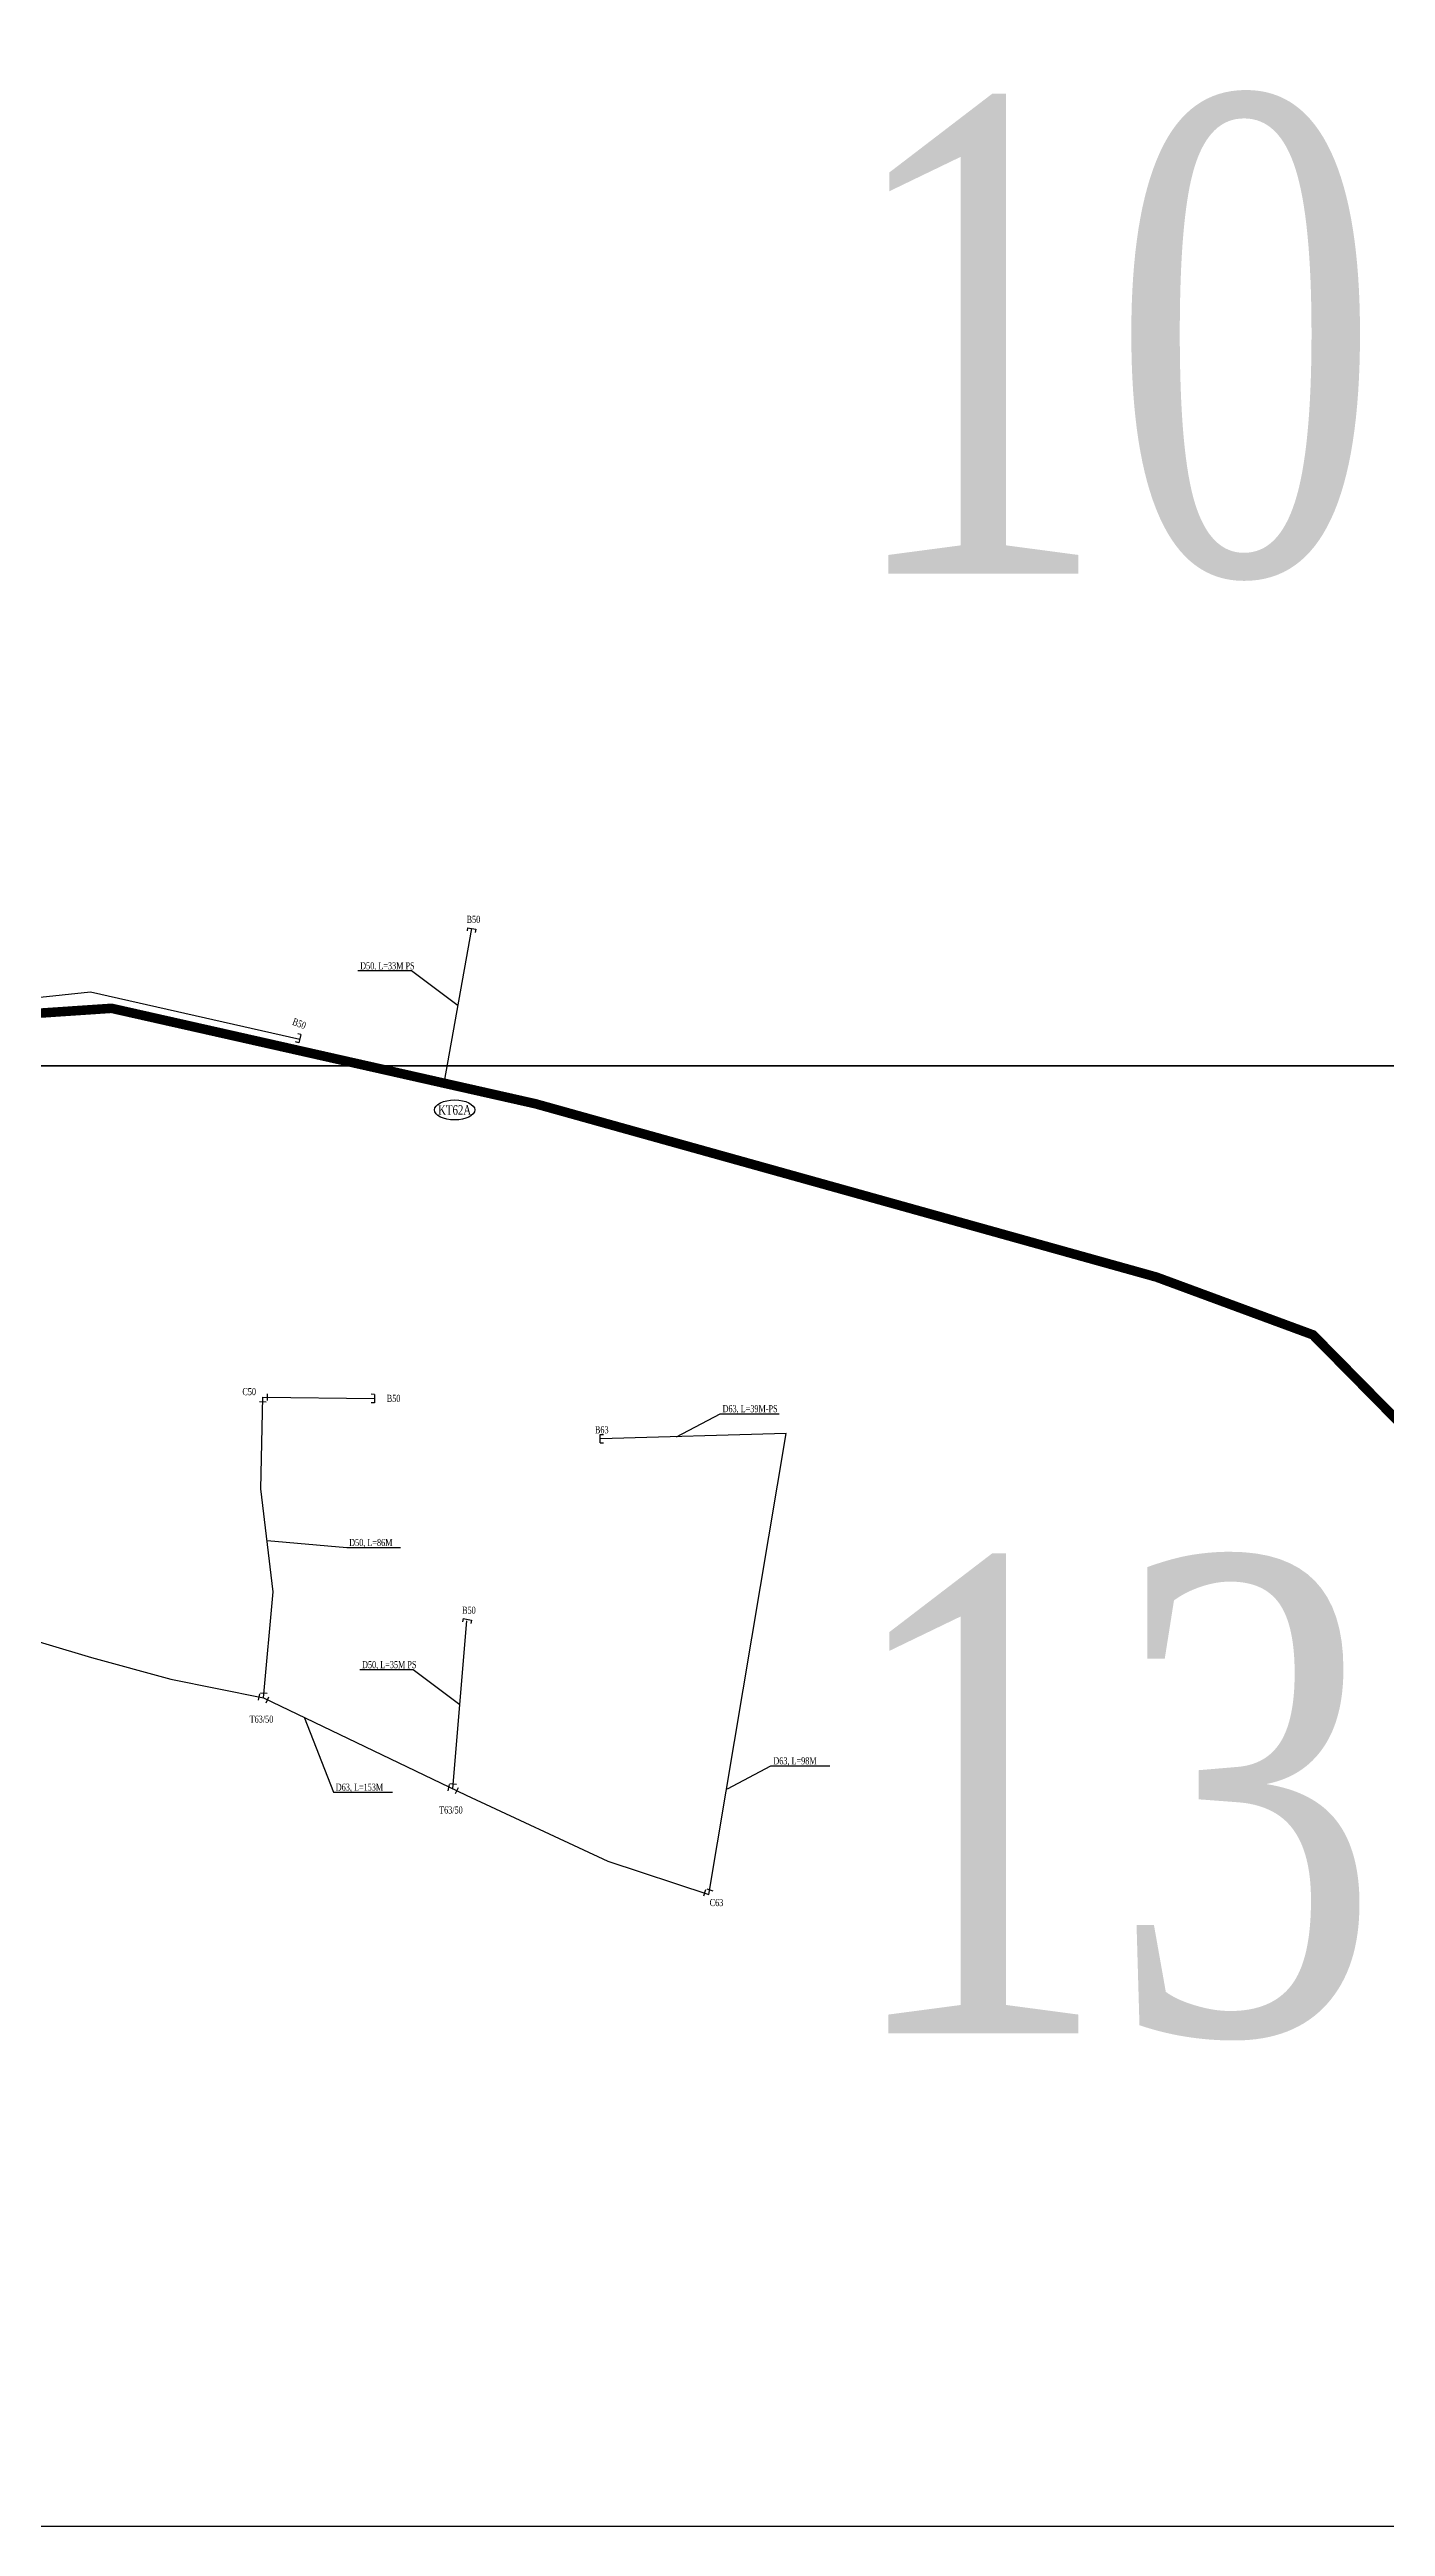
# Model space of a CAD drawing. Extents: x 549410 to 552487, y 2340860 to 2344743.
# Drawn here: x 551286 to 551566, y 2343104 to 2343624 of the extents above; entities that cross this region are included whole.
import ezdxf
from ezdxf.enums import TextEntityAlignment as Align

# ---------------------------------------------------------------- set-up
doc = ezdxf.new("R2010")
doc.units = 0
doc.header["$MEASUREMENT"] = 0
doc.linetypes.add('DASHED', pattern=[0.75, 0.5, -0.25])
for name, color, linetype in [('160', 5, 'DASHED'), ('50', 2, 'Continuous'), ('63', 1, 'Continuous'), ('ten dai khoi thuy', 210, 'Continuous'), ('Text D-L', 7, 'Continuous'), ('Text phu kien', 2, 'Continuous')]:
    doc.layers.add(name, color=color, linetype=linetype)
doc.styles.add('style1', font='VHTIME.TTF', dxfattribs={"width": 0.75})
doc.styles.add('Text', font='vntimeh.shx', dxfattribs={"width": 0.75, "bigfont": 'vn.shx'})
doc.styles.add('TextNode', font='vntimeh1.shx', dxfattribs={"width": 0.7, "bigfont": 'vn.shx'})

# ---------------------------------------------------------------- blocks, each defined once
blk = doc.blocks.new('pt')
at = {"color": 3, "linetype": 'Continuous'}
blk.add_line((0.96, -0.69), (0.96, 0.69), dxfattribs=at)
blk = doc.blocks.new('bit')
at = {"color": 3, "linetype": 'Continuous'}
for points in [[(-0.3, -0.88), (-0.3, 0.88)], [(-0.3, 0.88), (0.39, 0.88)], [(-0.3, -0.88), (0.39, -0.88)]]:
    blk.add_lwpolyline(points, dxfattribs=at)

msp = doc.modelspace()

# ---------------------------------------------------------------- linework, layer by layer
at = {"layer": '160', "ltscale": 10, "const_width": 2}
msp.add_lwpolyline([(550750.53, 2343554.26), (550813.18, 2343522.47), (550870.21, 2343499.62), (550924.94, 2343479.54), (550978.82, 2343449.85), (550993.6, 2343442.83), (551015.71, 2343436.81), (551040.48, 2343433.27), (551063.59, 2343431.5), (551101.23, 2343429.92), (551185.6, 2343423.61), (551236.26, 2343418.28), (551298.61, 2343422.47), (551387.64, 2343402.42), (551517.97, 2343366.04), (551550.82, 2343353.91), (551572.38, 2343332.04)], dxfattribs=at)
at = {"layer": '50', "color": 1}
for points in [[(551368.46, 2343406.74), (551374.24, 2343439.23)], [(551370.26, 2343258.65), (551373.23, 2343293.88)]]:
    msp.add_lwpolyline(points, dxfattribs=at)
at = {"layer": '50'}
for points in [[(551165.38, 2343427.61), (551225.4, 2343422.04), (551251.13, 2343421.41), (551294.22, 2343425.92)], [(551294.22, 2343425.92), (551338.11, 2343416)], [(551330.5, 2343277.7), (551332.51, 2343299.93), (551329.98, 2343321.59), (551330.37, 2343340.86)], [(551330.37, 2343340.86), (551353.8, 2343340.55)]]:
    msp.add_lwpolyline(points, dxfattribs=at)
at = {"layer": '63'}
msp.add_lwpolyline([(551440.24, 2343333.2), (551401.25, 2343332.06)], dxfattribs=at)
at = {"layer": '63', "color": 6}
for points in [[(551423.99, 2343236.44), (551440.24, 2343333.2)], [(551275.24, 2343291.89), (551294.43, 2343286.14), (551311.04, 2343281.65), (551330.5, 2343277.7)], [(551330.5, 2343277.7), (551373.09, 2343257.29), (551402.8, 2343243.4), (551423.99, 2343236.44)]]:
    msp.add_lwpolyline(points, dxfattribs=at)
at = {"layer": 'DEFPOINTS'}
for points in [[(551745.89, 2343410.41), (551270.86, 2343410.41), (551270.86, 2343717.07), (551745.89, 2343717.07)], [(551745.89, 2343103.74), (551270.86, 2343103.74), (551270.86, 2343410.41), (551745.89, 2343410.41)]]:
    msp.add_lwpolyline(points, close=True, dxfattribs=at)
at = {"layer": 'ten dai khoi thuy', "color": 3, "linetype": 'ByBlock'}
msp.add_ellipse((551370.64, 2343401.13), major_axis=(-4.22, 0), ratio=0.497929, dxfattribs=at)
at = {"layer": 'Text D-L', "color": 9}
for points in [[(551371.35, 2343422.99), (551361.56, 2343430.32), (551350.31, 2343430.32)], [(551417.22, 2343332.52), (551426.37, 2343337.34), (551438.74, 2343337.34)], [(551331.25, 2343310.76), (551348, 2343309.24), (551359.25, 2343309.24)], [(551371.74, 2343276.27), (551361.95, 2343283.6), (551350.7, 2343283.6)], [(551339.03, 2343273.62), (551345.19, 2343257.87), (551357.57, 2343257.87)], [(551427.89, 2343258.6), (551437.04, 2343263.41), (551449.42, 2343263.41)]]:
    msp.add_lwpolyline(points, dxfattribs=at)

# ---------------------------------------------------------------- block references
at = {"layer": '50'}
for name, p, rotation in [('bit', (551374.18, 2343438.94), 259.8183881202469), ('bit', (551337.85, 2343416.18), 164.8968742199562), ('pt', (551330.37, 2343340.86), 268.8379099412037), ('pt', (551330.37, 2343340.86), 359.2503816764628), ('bit', (551353.51, 2343340.55), 179.250533719504), ('bit', (551401.5, 2343332.11), 0.3580515839907983), ('bit', (551373.23, 2343293.88), 259.8183881202469), ('pt', (551330.5, 2343277.7), 168.5489095049669), ('pt', (551330.5, 2343277.7), 84.8274335467596), ('pt', (551330.5, 2343277.7), 334.3926544381156), ('pt', (551370.26, 2343258.65), 168.5489095049669), ('pt', (551370.26, 2343258.65), 84.8274335467596), ('pt', (551370.26, 2343258.65), 334.3926544381156), ('pt', (551423.99, 2343236.44), 161.8253369994818), ('pt', (551423.99, 2343236.44), 72.09867126165052)]:
    msp.add_blockref(name, p, dxfattribs=dict(at, rotation=rotation))

# ---------------------------------------------------------------- texts
at = {"layer": 'DEFPOINTS', "style": 'style1', "width": 0.75}
for s, p in [('10', (551508.37, 2343563.74)), ('13', (551508.37, 2343257.07))]:
    msp.add_text(s, height=100, dxfattribs=at).set_placement(p, align=Align.MIDDLE)
at = {"layer": 'ten dai khoi thuy', "color": 2, "style": 'TextNode', "width": 0.75}
msp.add_text('kt62a', height=2, dxfattribs=at).set_placement((551370.64, 2343401.13), align=Align.MIDDLE)
at = {"layer": 'Text D-L', "color": 1, "style": 'Text', "width": 0.75}
for s, p in [('D50, L=33m ps', (551350.81, 2343430.2)), ('D63, L=39m-ps', (551426.87, 2343337.22)), ('D50, L=86m', (551348.5, 2343309.12)), ('D50, L=35m ps', (551351.2, 2343283.48)), ('D63, L=98m', (551437.54, 2343263.29)), ('D63, L=153m', (551345.69, 2343257.75))]:
    msp.add_text(s, height=1.5, dxfattribs=at).set_placement(p, align=Align.BOTTOM_LEFT)
at = {"layer": 'Text phu kien', "color": 4, "style": 'Text', "width": 0.75}
for s, p in [('B50', (551374.58, 2343441.15)), ('C50', (551327.51, 2343342)), ('B50', (551357.82, 2343340.58)), ('B63', (551401.52, 2343333.99)), ('B50', (551373.63, 2343296.1)), ('T63/50', (551330.09, 2343273.22)), ('T63/50', (551369.85, 2343254.17)), ('C63', (551425.6, 2343234.73))]:
    msp.add_text(s, height=1.5, dxfattribs=at).set_placement(p, align=Align.MIDDLE_CENTER)
msp.add_text('B50', height=1.5, rotation=338.9238, dxfattribs=at).set_placement((551338.02, 2343419.27), align=Align.MIDDLE_CENTER)

doc.saveas('drawing.dxf')
